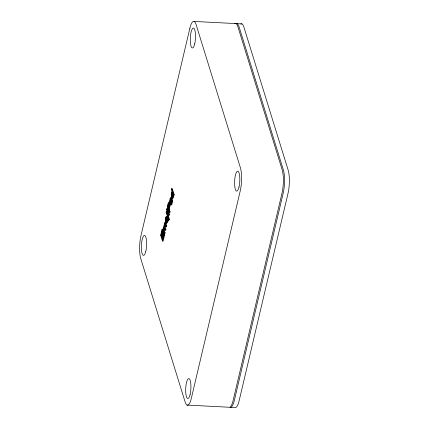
<?xml version="1.0" encoding="UTF-8"?>
<svg xmlns="http://www.w3.org/2000/svg" width="429" height="429" viewBox="0 0 429 429"><rect width="100%" height="100%" fill="white"/><g stroke="black" fill="none" stroke-linecap="round" stroke-linejoin="round"><path stroke-width="0.64" d="M163.781 227.139C164.951 227.472 163.481 231.596 165.111 232.733L164.881 233.725L164.237 233.692L164.473 232.7C162.886 231.059 163.572 222.646 165.058 230.217L165.701 230.25L165.932 229.258L165.031 226.201L165.245 223.713M168.147 220.924L168.463 218.227L166.849 212.779L167.492 212.811C167.326 214.119 170.935 220.104 168.147 220.924L168.114 218.624L166.618 213.771L166.849 212.779M171.101 197.592C172.056 196.664 172.79 200.649 172.479 201.485C170.93 199.721 171.235 209.486 170.345 202.751C171.616 196.262 170.136 197.962 169.911 202.595L170.141 205.276L169.305 209.449L170.04 211.835L169.787 212.902L169.144 212.87L167.331 207.003C169.031 196.675 170.485 205.126 168.661 209.416L169.396 211.803L169.144 212.87M170.978 203.952L171.037 202.306M168.801 218.887L168.742 219.857M173.531 195.377L173.536 194.981M167.669 219.814L167.503 221.45M171.616 193.946C171.321 198.391 173.681 197.378 172.726 193.651C171.6 189.934 171.155 197.008 172.662 192.605M172.26 193.983L172.619 196.75M170.865 203.807L171.38 201.898L171.112 199.598C171.353 200.745 169.557 203.737 171.509 203.845M171.369 202.016L171.402 203.754M172.024 201.93L171.836 203.132M169.804 205.394L169.669 206.269M171.621 200.6L171.412 201.769M170.924 199.421L170.812 201.753L170.174 201.721M162.87 238.347L162.559 237.35L163.615 232.877L163.401 232.191L162.757 232.159L162.972 232.845L161.915 237.317L162.537 239.312L163.706 234.352L164.35 234.384L164.559 235.076L163.138 241.109L162.494 241.077L160.682 235.21L162.06 229.365L162.704 229.397L162.918 230.089L161.792 234.861L161.148 234.829L162.275 230.057L162.06 229.365M166.114 212.151L166.35 211.159L166.994 211.191L167.02 213.02L166.377 212.988L166.114 212.151L166.758 212.183M166.709 209.631L166.945 208.639L167.589 208.676L167.61 210.494L166.967 210.462L166.709 209.631L167.353 209.668M171.434 189.591L171.67 188.604L172.313 188.637L174.126 194.503L173.911 195.426L173.268 195.393L173.102 194.857C173.595 196.38 172.024 200.155 171.466 196.772C170.463 194.235 172.774 191.811 171.434 189.591L172.077 189.623M167.798 206.628C169.064 199.41 169.771 206.354 168.447 208.725L167.798 206.628L168.441 206.66L168.763 207.711M166.377 212.988L166.35 211.159M166.967 210.462L166.945 208.639M162.393 230.695L162.704 229.397M163.133 228.555L163.315 229.156L163.958 229.188L163.776 228.587L163.133 228.555L162.923 229.445L164.237 233.692M167.444 210.258L167.213 211.25L168.527 215.503L169.171 215.535L169.401 214.543L168.088 210.29L167.444 210.258L168.763 214.505L168.527 215.503M168.441 206.66L169.241 203.507M162.757 232.159L161.701 236.626L161.148 234.829M162.494 241.077L163.921 235.044L163.706 234.352M165.058 230.217L165.288 229.225C163.588 227.472 164.522 219.23 165.873 226.748L166.516 226.78L166.752 225.793L165.75 222.608L165.283 222.41M165.873 226.748L166.109 225.761L164.757 222.238L164.13 225.112L164.141 225.777L164.784 225.81M171.841 201.453C171.595 194.434 169.267 197.748 169.911 202.595L170.554 202.627M173.268 195.393L173.482 194.471L171.67 188.604M164.055 235.623L164.35 234.384M166.688 217.626L166.329 219.836L166.817 222.099M169.235 202.231L169.648 202.011L169.954 202.568M166.774 216.388L167.326 216.339C168.211 218.281 168.495 222.474 166.661 223.294M194.133 21.45L235.929 23.579M237.103 23.665L241.924 23.911M171.916 192.701L172.56 192.734M171.868 192.809L172.512 192.841M171.638 193.763L172.281 193.795M173.482 194.471L174.126 194.503M172.083 200.413L172.726 200.445M170.656 202.499L171.3 202.536M170.635 203.126L171.278 203.158M170.318 203.233L170.962 203.266M170.318 203.469L170.962 203.502M170.71 203.609L171.353 203.641M170.93 203.786L171.573 203.818M168.661 209.416L169.305 209.449M167.203 209.47L167.846 209.502M169.396 211.803L170.04 211.835M166.608 211.996L167.251 212.028M166.618 213.771L167.262 213.803M168.763 214.505L169.401 214.543M168.511 219.058L169.149 219.09M168.189 219.112L168.833 219.149M168.484 219.466L169.128 219.498M168.13 219.712L168.774 219.745M168.002 220.125L168.645 220.157M164.559 223.788L165.203 223.82M166.109 225.761L166.752 225.793M163.519 228.727L164.162 228.759M163.519 228.979L164.157 229.011M165.288 229.225L165.932 229.258M162.275 230.057L162.918 230.089M164.473 232.7L165.111 232.733M162.972 232.845L163.615 232.877M163.921 235.044L164.559 235.076M160.682 235.21L161.325 235.242M161.915 237.317L162.559 237.35M187.076 405.089L228.871 407.223A16.661 4.311 -87.1 0 0 233.135 400.445L282.03 193.055A16.661 4.311 -87.1 0 0 282.18 169.809L237.864 26.662A16.661 4.311 -87.1 0 0 234.797 23.697M164.141 225.777L163.519 226.689L163.315 229.156M172.479 201.485C171.863 200.987 172.512 205.271 171.192 204.928M172.474 197.978C173.713 199.056 173.788 195.726 173.745 194.889L173.911 195.426M166.184 225.713L166.516 226.78M167.498 218.436L167.578 218.828M163.958 229.188L163.948 228.577M235.971 23.777A16.661 4.311 -87.1 0 1 239.039 26.748L283.354 169.895A16.661 4.311 -87.1 0 1 283.204 193.136L234.309 400.53A16.661 4.311 -87.1 0 1 230.046 407.303L234.867 407.55A16.661 4.311 -87.1 0 0 239.13 400.777L288.025 193.382A16.661 4.311 -87.1 0 0 288.175 170.141L243.865 26.995A16.661 4.311 -87.1 0 0 240.792 24.024M167.026 219.782C165.594 228.727 165.197 210.912 167.026 219.782M167.337 219.46C166.709 228.754 163.476 217.766 166.683 216.307L167.337 219.46M189.87 28.223L140.975 235.618A16.661 4.311 -87.1 0 0 140.825 258.859L185.135 402.005A16.661 4.311 -87.1 0 0 191.339 398.316L240.235 190.926A16.661 4.311 -87.1 0 0 240.385 167.68L196.074 24.533A16.661 4.311 -87.1 0 0 189.87 28.223M194.712 43.871A9.996 2.585 -87.1 0 0 193.64 28.073A9.996 2.585 -87.1 0 0 190.342 42.063A9.996 2.585 -87.1 0 0 194.712 43.871M239.023 187.012A9.996 2.585 -87.1 0 0 237.95 171.214A9.996 2.585 -87.1 0 0 234.652 185.21A9.996 2.585 -87.1 0 0 239.023 187.012M190.127 394.407A9.996 2.585 -87.1 0 0 189.055 378.609A9.996 2.585 -87.1 0 0 185.752 392.605A9.996 2.585 -87.1 0 0 190.127 394.407M145.817 251.26A9.996 2.585 -87.1 0 0 144.745 235.462A9.996 2.585 -87.1 0 0 141.441 249.458A9.996 2.585 -87.1 0 0 145.817 251.26"/></g></svg>
